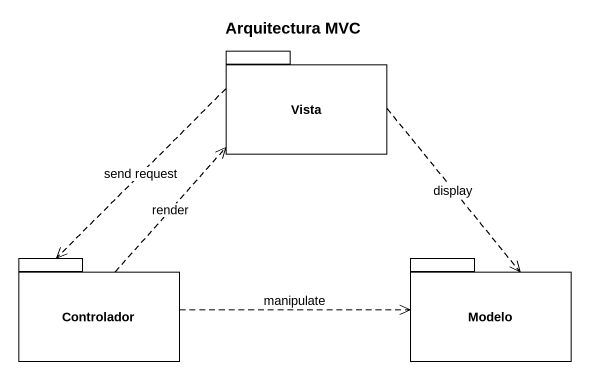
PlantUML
@startuml
title Arquitectura MVC
package Vista {
}
package Controlador {
}
package Modelo {
}
Vista ..> Controlador : send request
Vista ..> Modelo : display
Controlador .up.> Vista : render
Controlador .right.> Modelo : manipulate
@enduml
